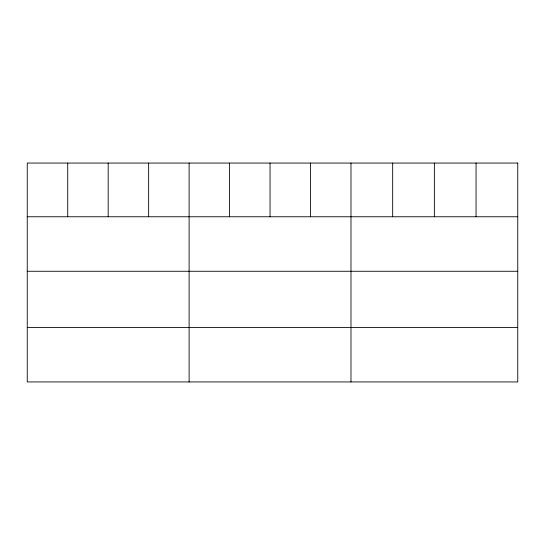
<?xml version="1.0" encoding="UTF-8"?>
<svg xmlns="http://www.w3.org/2000/svg" width="545" height="545" viewBox="0 0 545 545"><rect width="100%" height="100%" fill="white"/><g stroke="black" fill="none" stroke-linecap="round" stroke-linejoin="round"><path stroke-width="0.82" d="M27.25 216.76L517.75 216.76M27.25 271.267L517.75 271.267M27.25 327.429L517.75 327.429M476.058 163.057L476.058 216.76M434.365 163.057L434.365 216.76M392.673 163.057L392.673 216.76M350.98 163.057L350.98 381.943M310.514 163.057L310.514 216.76M270.048 163.057L270.048 216.76M229.581 163.057L229.581 216.76M189.115 163.057L189.115 381.943M148.649 163.057L148.649 216.76M108.183 163.057L108.183 216.76M67.716 163.057L67.716 216.76M517.75 163.057L27.25 163.057L27.25 381.943L517.75 381.943L517.75 163.057"/></g></svg>
